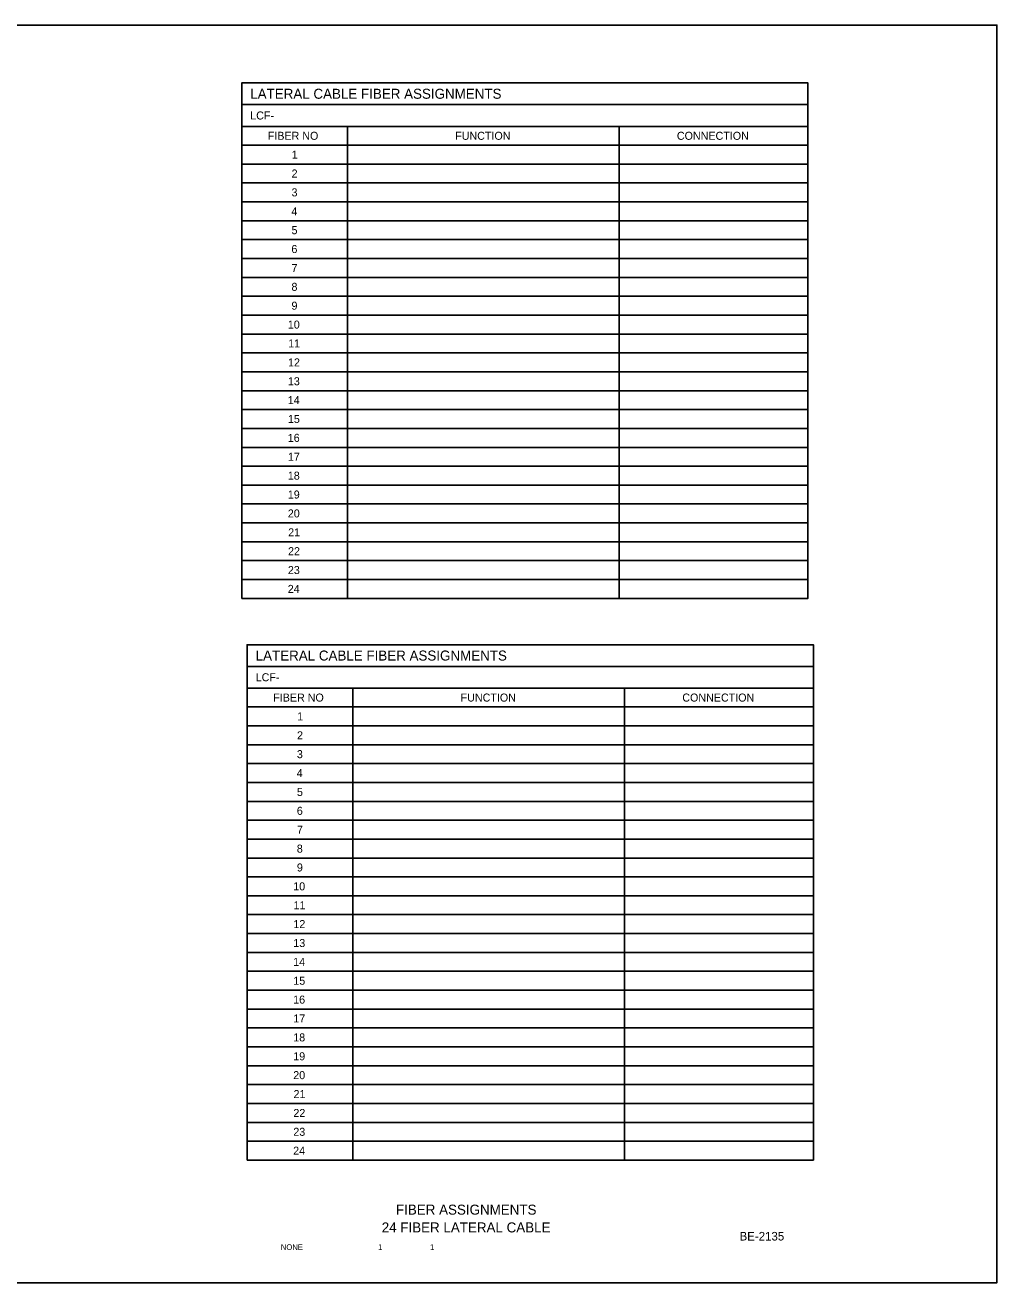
# Model space of a CAD drawing. Extents: x 2262615.86 to 2262618.69, y -3123854.81 to -3123852.98.
# Drawn here: x 2262617.276 to 2262618.693, y -3123854.81 to -3123852.976 of the extents above; entities that cross this region are included whole.
import ezdxf

# ---------------------------------------------------------------- set-up
doc = ezdxf.new("R2010")
doc.units = 0
for name, color, linetype in [('SH_General_Details', 7, 'Continuous'), ('SH_Named_Boundary', 7, 'Continuous'), ('SH_Printer_Plotting_Border', 7, 'Continuous')]:
    doc.layers.add(name, color=color, linetype=linetype)

msp = doc.modelspace()

# ---------------------------------------------------------------- linework, layer by layer
at = {"layer": 'SH_General_Details'}
for points in [[(2262617.5919, -3123853.092), (2262618.4175, -3123853.092), (2262618.4175, -3123853.0604), (2262617.5919, -3123853.0604)], [(2262617.5919, -3123853.1237), (2262618.4175, -3123853.1237), (2262618.4175, -3123853.092), (2262617.5919, -3123853.092)], [(2262617.5919, -3123853.1512), (2262617.7461, -3123853.1512), (2262617.7461, -3123853.1237), (2262617.5919, -3123853.1237)], [(2262617.7461, -3123853.1512), (2262618.1423, -3123853.1512), (2262618.1423, -3123853.1237), (2262617.7461, -3123853.1237)], [(2262618.1423, -3123853.1512), (2262618.4175, -3123853.1512), (2262618.4175, -3123853.1237), (2262618.1423, -3123853.1237)], [(2262617.5919, -3123853.1787), (2262617.7461, -3123853.1787), (2262617.7461, -3123853.1512), (2262617.5919, -3123853.1512)], [(2262617.7461, -3123853.1787), (2262618.1423, -3123853.1787), (2262618.1423, -3123853.1512), (2262617.7461, -3123853.1512)], [(2262618.1423, -3123853.1787), (2262618.4175, -3123853.1787), (2262618.4175, -3123853.1512), (2262618.1423, -3123853.1512)], [(2262617.5919, -3123853.2062), (2262617.7461, -3123853.2062), (2262617.7461, -3123853.1787), (2262617.5919, -3123853.1787)], [(2262617.7461, -3123853.2062), (2262618.1423, -3123853.2062), (2262618.1423, -3123853.1787), (2262617.7461, -3123853.1787)], [(2262618.1423, -3123853.2062), (2262618.4175, -3123853.2062), (2262618.4175, -3123853.1787), (2262618.1423, -3123853.1787)], [(2262617.5919, -3123853.2338), (2262617.7461, -3123853.2338), (2262617.7461, -3123853.2062), (2262617.5919, -3123853.2062)], [(2262617.7461, -3123853.2338), (2262618.1423, -3123853.2338), (2262618.1423, -3123853.2062), (2262617.7461, -3123853.2062)], [(2262618.1423, -3123853.2338), (2262618.4175, -3123853.2338), (2262618.4175, -3123853.2062), (2262618.1423, -3123853.2062)], [(2262617.5919, -3123853.2613), (2262617.7461, -3123853.2613), (2262617.7461, -3123853.2338), (2262617.5919, -3123853.2338)], [(2262617.7461, -3123853.2613), (2262618.1423, -3123853.2613), (2262618.1423, -3123853.2338), (2262617.7461, -3123853.2338)], [(2262618.1423, -3123853.2613), (2262618.4175, -3123853.2613), (2262618.4175, -3123853.2338), (2262618.1423, -3123853.2338)], [(2262617.5919, -3123853.2888), (2262617.7461, -3123853.2888), (2262617.7461, -3123853.2613), (2262617.5919, -3123853.2613)], [(2262617.7461, -3123853.2888), (2262618.1423, -3123853.2888), (2262618.1423, -3123853.2613), (2262617.7461, -3123853.2613)], [(2262618.1423, -3123853.2888), (2262618.4175, -3123853.2888), (2262618.4175, -3123853.2613), (2262618.1423, -3123853.2613)], [(2262617.5919, -3123853.3163), (2262617.7461, -3123853.3163), (2262617.7461, -3123853.2888), (2262617.5919, -3123853.2888)], [(2262617.7461, -3123853.3163), (2262618.1423, -3123853.3163), (2262618.1423, -3123853.2888), (2262617.7461, -3123853.2888)], [(2262618.1423, -3123853.3163), (2262618.4175, -3123853.3163), (2262618.4175, -3123853.2888), (2262618.1423, -3123853.2888)], [(2262617.5919, -3123853.3439), (2262617.7461, -3123853.3439), (2262617.7461, -3123853.3164), (2262617.5919, -3123853.3164)], [(2262617.7461, -3123853.3439), (2262618.1423, -3123853.3439), (2262618.1423, -3123853.3164), (2262617.7461, -3123853.3164)], [(2262618.1423, -3123853.3439), (2262618.4175, -3123853.3439), (2262618.4175, -3123853.3164), (2262618.1423, -3123853.3164)], [(2262617.5919, -3123853.3714), (2262617.7461, -3123853.3714), (2262617.7461, -3123853.3439), (2262617.5919, -3123853.3439)], [(2262617.7461, -3123853.3714), (2262618.1423, -3123853.3714), (2262618.1423, -3123853.3439), (2262617.7461, -3123853.3439)], [(2262618.1423, -3123853.3714), (2262618.4175, -3123853.3714), (2262618.4175, -3123853.3439), (2262618.1423, -3123853.3439)], [(2262617.5919, -3123853.3989), (2262617.7461, -3123853.3989), (2262617.7461, -3123853.3714), (2262617.5919, -3123853.3714)], [(2262617.7461, -3123853.3989), (2262618.1423, -3123853.3989), (2262618.1423, -3123853.3714), (2262617.7461, -3123853.3714)], [(2262618.1423, -3123853.3989), (2262618.4175, -3123853.3989), (2262618.4175, -3123853.3714), (2262618.1423, -3123853.3714)], [(2262617.5919, -3123853.4264), (2262617.7461, -3123853.4264), (2262617.7461, -3123853.3989), (2262617.5919, -3123853.3989)], [(2262617.7461, -3123853.4264), (2262618.1423, -3123853.4264), (2262618.1423, -3123853.3989), (2262617.7461, -3123853.3989)], [(2262618.1423, -3123853.4264), (2262618.4175, -3123853.4264), (2262618.4175, -3123853.3989), (2262618.1423, -3123853.3989)], [(2262617.5919, -3123853.454), (2262617.7461, -3123853.454), (2262617.7461, -3123853.4264), (2262617.5919, -3123853.4264)], [(2262617.7461, -3123853.454), (2262618.1423, -3123853.454), (2262618.1423, -3123853.4264), (2262617.7461, -3123853.4264)], [(2262618.1423, -3123853.454), (2262618.4175, -3123853.454), (2262618.4175, -3123853.4264), (2262618.1423, -3123853.4264)], [(2262617.5919, -3123853.4815), (2262617.7461, -3123853.4815), (2262617.7461, -3123853.454), (2262617.5919, -3123853.454)], [(2262617.7461, -3123853.4815), (2262618.1423, -3123853.4815), (2262618.1423, -3123853.454), (2262617.7461, -3123853.454)], [(2262618.1423, -3123853.4815), (2262618.4175, -3123853.4815), (2262618.4175, -3123853.454), (2262618.1423, -3123853.454)], [(2262617.5919, -3123853.509), (2262617.7461, -3123853.509), (2262617.7461, -3123853.4815), (2262617.5919, -3123853.4815)], [(2262617.7461, -3123853.509), (2262618.1423, -3123853.509), (2262618.1423, -3123853.4815), (2262617.7461, -3123853.4815)], [(2262618.1423, -3123853.509), (2262618.4175, -3123853.509), (2262618.4175, -3123853.4815), (2262618.1423, -3123853.4815)], [(2262617.5919, -3123853.5365), (2262617.7461, -3123853.5365), (2262617.7461, -3123853.509), (2262617.5919, -3123853.509)], [(2262617.7461, -3123853.5365), (2262618.1423, -3123853.5365), (2262618.1423, -3123853.509), (2262617.7461, -3123853.509)], [(2262618.1423, -3123853.5365), (2262618.4175, -3123853.5365), (2262618.4175, -3123853.509), (2262618.1423, -3123853.509)], [(2262617.5919, -3123853.5641), (2262617.7461, -3123853.5641), (2262617.7461, -3123853.5365), (2262617.5919, -3123853.5365)], [(2262617.7461, -3123853.5641), (2262618.1423, -3123853.5641), (2262618.1423, -3123853.5365), (2262617.7461, -3123853.5365)], [(2262618.1423, -3123853.5641), (2262618.4175, -3123853.5641), (2262618.4175, -3123853.5365), (2262618.1423, -3123853.5365)], [(2262617.5919, -3123853.5916), (2262617.7461, -3123853.5916), (2262617.7461, -3123853.5641), (2262617.5919, -3123853.5641)], [(2262617.7461, -3123853.5916), (2262618.1423, -3123853.5916), (2262618.1423, -3123853.5641), (2262617.7461, -3123853.5641)], [(2262618.1423, -3123853.5916), (2262618.4175, -3123853.5916), (2262618.4175, -3123853.5641), (2262618.1423, -3123853.5641)], [(2262617.5919, -3123853.6191), (2262617.7461, -3123853.6191), (2262617.7461, -3123853.5916), (2262617.5919, -3123853.5916)], [(2262617.7461, -3123853.6191), (2262618.1423, -3123853.6191), (2262618.1423, -3123853.5916), (2262617.7461, -3123853.5916)], [(2262618.1423, -3123853.6191), (2262618.4175, -3123853.6191), (2262618.4175, -3123853.5916), (2262618.1423, -3123853.5916)], [(2262617.5919, -3123853.6466), (2262617.7461, -3123853.6466), (2262617.7461, -3123853.6191), (2262617.5919, -3123853.6191)], [(2262617.7461, -3123853.6466), (2262618.1423, -3123853.6466), (2262618.1423, -3123853.6191), (2262617.7461, -3123853.6191)], [(2262618.1423, -3123853.6466), (2262618.4175, -3123853.6466), (2262618.4175, -3123853.6191), (2262618.1423, -3123853.6191)], [(2262617.5919, -3123853.6742), (2262617.7461, -3123853.6742), (2262617.7461, -3123853.6467), (2262617.5919, -3123853.6467)], [(2262617.7461, -3123853.6742), (2262618.1423, -3123853.6742), (2262618.1423, -3123853.6467), (2262617.7461, -3123853.6467)], [(2262618.1423, -3123853.6742), (2262618.4175, -3123853.6742), (2262618.4175, -3123853.6467), (2262618.1423, -3123853.6467)], [(2262617.5919, -3123853.7017), (2262617.7461, -3123853.7017), (2262617.7461, -3123853.6742), (2262617.5919, -3123853.6742)], [(2262617.7461, -3123853.7017), (2262618.1423, -3123853.7017), (2262618.1423, -3123853.6742), (2262617.7461, -3123853.6742)], [(2262618.1423, -3123853.7017), (2262618.4175, -3123853.7017), (2262618.4175, -3123853.6742), (2262618.1423, -3123853.6742)], [(2262617.5919, -3123853.7292), (2262617.7461, -3123853.7292), (2262617.7461, -3123853.7017), (2262617.5919, -3123853.7017)], [(2262617.7461, -3123853.7292), (2262618.1423, -3123853.7292), (2262618.1423, -3123853.7017), (2262617.7461, -3123853.7017)], [(2262618.1423, -3123853.7292), (2262618.4175, -3123853.7292), (2262618.4175, -3123853.7017), (2262618.1423, -3123853.7017)], [(2262617.5919, -3123853.7567), (2262617.7461, -3123853.7567), (2262617.7461, -3123853.7292), (2262617.5919, -3123853.7292)], [(2262617.7461, -3123853.7567), (2262618.1423, -3123853.7567), (2262618.1423, -3123853.7292), (2262617.7461, -3123853.7292)], [(2262618.1423, -3123853.7567), (2262618.4175, -3123853.7567), (2262618.4175, -3123853.7292), (2262618.1423, -3123853.7292)], [(2262617.5919, -3123853.7843), (2262617.7461, -3123853.7843), (2262617.7461, -3123853.7567), (2262617.5919, -3123853.7567)], [(2262617.7461, -3123853.7843), (2262618.1423, -3123853.7843), (2262618.1423, -3123853.7567), (2262617.7461, -3123853.7567)], [(2262618.1423, -3123853.7843), (2262618.4175, -3123853.7843), (2262618.4175, -3123853.7567), (2262618.1423, -3123853.7567)], [(2262617.5919, -3123853.8118), (2262617.7461, -3123853.8118), (2262617.7461, -3123853.7843), (2262617.5919, -3123853.7843)], [(2262617.7461, -3123853.8118), (2262618.1423, -3123853.8118), (2262618.1423, -3123853.7843), (2262617.7461, -3123853.7843)], [(2262618.1423, -3123853.8118), (2262618.4175, -3123853.8118), (2262618.4175, -3123853.7843), (2262618.1423, -3123853.7843)], [(2262617.5998, -3123853.9109), (2262618.4254, -3123853.9109), (2262618.4254, -3123853.8793), (2262617.5998, -3123853.8793)], [(2262617.5998, -3123853.9426), (2262618.4254, -3123853.9426), (2262618.4254, -3123853.9109), (2262617.5998, -3123853.9109)], [(2262617.5998, -3123853.9701), (2262617.7539, -3123853.9701), (2262617.7539, -3123853.9426), (2262617.5998, -3123853.9426)], [(2262617.7539, -3123853.9701), (2262618.1502, -3123853.9701), (2262618.1502, -3123853.9426), (2262617.7539, -3123853.9426)], [(2262618.1502, -3123853.9701), (2262618.4254, -3123853.9701), (2262618.4254, -3123853.9426), (2262618.1502, -3123853.9426)], [(2262617.5998, -3123853.9976), (2262617.7539, -3123853.9976), (2262617.7539, -3123853.9701), (2262617.5998, -3123853.9701)], [(2262617.7539, -3123853.9976), (2262618.1502, -3123853.9976), (2262618.1502, -3123853.9701), (2262617.7539, -3123853.9701)], [(2262618.1502, -3123853.9976), (2262618.4254, -3123853.9976), (2262618.4254, -3123853.9701), (2262618.1502, -3123853.9701)], [(2262617.5998, -3123854.0251), (2262617.7539, -3123854.0251), (2262617.7539, -3123853.9976), (2262617.5998, -3123853.9976)], [(2262617.7539, -3123854.0251), (2262618.1502, -3123854.0251), (2262618.1502, -3123853.9976), (2262617.7539, -3123853.9976)], [(2262618.1502, -3123854.0251), (2262618.4254, -3123854.0251), (2262618.4254, -3123853.9976), (2262618.1502, -3123853.9976)], [(2262617.5998, -3123854.0526), (2262617.7539, -3123854.0526), (2262617.7539, -3123854.0251), (2262617.5998, -3123854.0251)], [(2262617.7539, -3123854.0526), (2262618.1502, -3123854.0526), (2262618.1502, -3123854.0251), (2262617.7539, -3123854.0251)], [(2262618.1502, -3123854.0526), (2262618.4254, -3123854.0526), (2262618.4254, -3123854.0251), (2262618.1502, -3123854.0251)], [(2262617.5998, -3123854.0802), (2262617.7539, -3123854.0802), (2262617.7539, -3123854.0526), (2262617.5998, -3123854.0526)], [(2262617.7539, -3123854.0802), (2262618.1502, -3123854.0802), (2262618.1502, -3123854.0526), (2262617.7539, -3123854.0526)], [(2262618.1502, -3123854.0802), (2262618.4254, -3123854.0802), (2262618.4254, -3123854.0526), (2262618.1502, -3123854.0526)], [(2262617.5998, -3123854.1077), (2262617.7539, -3123854.1077), (2262617.7539, -3123854.0802), (2262617.5998, -3123854.0802)], [(2262617.7539, -3123854.1077), (2262618.1502, -3123854.1077), (2262618.1502, -3123854.0802), (2262617.7539, -3123854.0802)], [(2262618.1502, -3123854.1077), (2262618.4254, -3123854.1077), (2262618.4254, -3123854.0802), (2262618.1502, -3123854.0802)], [(2262617.5998, -3123854.1352), (2262617.7539, -3123854.1352), (2262617.7539, -3123854.1077), (2262617.5998, -3123854.1077)], [(2262617.7539, -3123854.1352), (2262618.1502, -3123854.1352), (2262618.1502, -3123854.1077), (2262617.7539, -3123854.1077)], [(2262618.1502, -3123854.1352), (2262618.4254, -3123854.1352), (2262618.4254, -3123854.1077), (2262618.1502, -3123854.1077)], [(2262617.5998, -3123854.1628), (2262617.7539, -3123854.1628), (2262617.7539, -3123854.1352), (2262617.5998, -3123854.1352)], [(2262617.7539, -3123854.1628), (2262618.1502, -3123854.1628), (2262618.1502, -3123854.1352), (2262617.7539, -3123854.1352)], [(2262618.1502, -3123854.1628), (2262618.4254, -3123854.1628), (2262618.4254, -3123854.1352), (2262618.1502, -3123854.1352)], [(2262617.5998, -3123854.1903), (2262617.7539, -3123854.1903), (2262617.7539, -3123854.1628), (2262617.5998, -3123854.1628)], [(2262617.7539, -3123854.1903), (2262618.1502, -3123854.1903), (2262618.1502, -3123854.1628), (2262617.7539, -3123854.1628)], [(2262618.1502, -3123854.1903), (2262618.4254, -3123854.1903), (2262618.4254, -3123854.1628), (2262618.1502, -3123854.1628)], [(2262617.5998, -3123854.2178), (2262617.7539, -3123854.2178), (2262617.7539, -3123854.1903), (2262617.5998, -3123854.1903)], [(2262617.7539, -3123854.2178), (2262618.1502, -3123854.2178), (2262618.1502, -3123854.1903), (2262617.7539, -3123854.1903)], [(2262618.1502, -3123854.2178), (2262618.4254, -3123854.2178), (2262618.4254, -3123854.1903), (2262618.1502, -3123854.1903)], [(2262617.5998, -3123854.2453), (2262617.7539, -3123854.2453), (2262617.7539, -3123854.2178), (2262617.5998, -3123854.2178)], [(2262617.7539, -3123854.2453), (2262618.1502, -3123854.2453), (2262618.1502, -3123854.2178), (2262617.7539, -3123854.2178)], [(2262618.1502, -3123854.2453), (2262618.4254, -3123854.2453), (2262618.4254, -3123854.2178), (2262618.1502, -3123854.2178)], [(2262617.5998, -3123854.2728), (2262617.7539, -3123854.2728), (2262617.7539, -3123854.2453), (2262617.5998, -3123854.2453)], [(2262617.7539, -3123854.2728), (2262618.1502, -3123854.2728), (2262618.1502, -3123854.2453), (2262617.7539, -3123854.2453)], [(2262618.1502, -3123854.2728), (2262618.4254, -3123854.2728), (2262618.4254, -3123854.2453), (2262618.1502, -3123854.2453)], [(2262617.5998, -3123854.3004), (2262617.7539, -3123854.3004), (2262617.7539, -3123854.2728), (2262617.5998, -3123854.2728)], [(2262617.7539, -3123854.3004), (2262618.1502, -3123854.3004), (2262618.1502, -3123854.2728), (2262617.7539, -3123854.2728)], [(2262618.1502, -3123854.3004), (2262618.4254, -3123854.3004), (2262618.4254, -3123854.2728), (2262618.1502, -3123854.2728)], [(2262617.5998, -3123854.3279), (2262617.7539, -3123854.3279), (2262617.7539, -3123854.3004), (2262617.5998, -3123854.3004)], [(2262617.7539, -3123854.3279), (2262618.1502, -3123854.3279), (2262618.1502, -3123854.3004), (2262617.7539, -3123854.3004)], [(2262618.1502, -3123854.3279), (2262618.4254, -3123854.3279), (2262618.4254, -3123854.3004), (2262618.1502, -3123854.3004)], [(2262617.5998, -3123854.3554), (2262617.7539, -3123854.3554), (2262617.7539, -3123854.3279), (2262617.5998, -3123854.3279)], [(2262617.7539, -3123854.3554), (2262618.1502, -3123854.3554), (2262618.1502, -3123854.3279), (2262617.7539, -3123854.3279)], [(2262618.1502, -3123854.3554), (2262618.4254, -3123854.3554), (2262618.4254, -3123854.3279), (2262618.1502, -3123854.3279)], [(2262617.5998, -3123854.3829), (2262617.7539, -3123854.3829), (2262617.7539, -3123854.3554), (2262617.5998, -3123854.3554)], [(2262617.7539, -3123854.3829), (2262618.1502, -3123854.3829), (2262618.1502, -3123854.3554), (2262617.7539, -3123854.3554)], [(2262618.1502, -3123854.3829), (2262618.4254, -3123854.3829), (2262618.4254, -3123854.3554), (2262618.1502, -3123854.3554)], [(2262617.5998, -3123854.4104), (2262617.7539, -3123854.4104), (2262617.7539, -3123854.3829), (2262617.5998, -3123854.3829)], [(2262617.7539, -3123854.4104), (2262618.1502, -3123854.4104), (2262618.1502, -3123854.3829), (2262617.7539, -3123854.3829)], [(2262618.1502, -3123854.4104), (2262618.4254, -3123854.4104), (2262618.4254, -3123854.3829), (2262618.1502, -3123854.3829)], [(2262617.5998, -3123854.438), (2262617.7539, -3123854.438), (2262617.7539, -3123854.4104), (2262617.5998, -3123854.4104)], [(2262617.7539, -3123854.438), (2262618.1502, -3123854.438), (2262618.1502, -3123854.4104), (2262617.7539, -3123854.4104)], [(2262618.1502, -3123854.438), (2262618.4254, -3123854.438), (2262618.4254, -3123854.4104), (2262618.1502, -3123854.4104)], [(2262617.5998, -3123854.4655), (2262617.7539, -3123854.4655), (2262617.7539, -3123854.438), (2262617.5998, -3123854.438)], [(2262617.7539, -3123854.4655), (2262618.1502, -3123854.4655), (2262618.1502, -3123854.438), (2262617.7539, -3123854.438)], [(2262618.1502, -3123854.4655), (2262618.4254, -3123854.4655), (2262618.4254, -3123854.438), (2262618.1502, -3123854.438)], [(2262617.5998, -3123854.493), (2262617.7539, -3123854.493), (2262617.7539, -3123854.4655), (2262617.5998, -3123854.4655)], [(2262617.7539, -3123854.493), (2262618.1502, -3123854.493), (2262618.1502, -3123854.4655), (2262617.7539, -3123854.4655)], [(2262618.1502, -3123854.493), (2262618.4254, -3123854.493), (2262618.4254, -3123854.4655), (2262618.1502, -3123854.4655)], [(2262617.5998, -3123854.5206), (2262617.7539, -3123854.5206), (2262617.7539, -3123854.493), (2262617.5998, -3123854.493)], [(2262617.7539, -3123854.5206), (2262618.1502, -3123854.5206), (2262618.1502, -3123854.493), (2262617.7539, -3123854.493)], [(2262618.1502, -3123854.5206), (2262618.4254, -3123854.5206), (2262618.4254, -3123854.493), (2262618.1502, -3123854.493)], [(2262617.5998, -3123854.5481), (2262617.7539, -3123854.5481), (2262617.7539, -3123854.5206), (2262617.5998, -3123854.5206)], [(2262617.7539, -3123854.5481), (2262618.1502, -3123854.5481), (2262618.1502, -3123854.5206), (2262617.7539, -3123854.5206)], [(2262618.1502, -3123854.5481), (2262618.4254, -3123854.5481), (2262618.4254, -3123854.5206), (2262618.1502, -3123854.5206)], [(2262617.5998, -3123854.5756), (2262617.7539, -3123854.5756), (2262617.7539, -3123854.5481), (2262617.5998, -3123854.5481)], [(2262617.7539, -3123854.5756), (2262618.1502, -3123854.5756), (2262618.1502, -3123854.5481), (2262617.7539, -3123854.5481)], [(2262618.1502, -3123854.5756), (2262618.4254, -3123854.5756), (2262618.4254, -3123854.5481), (2262618.1502, -3123854.5481)], [(2262617.5998, -3123854.6031), (2262617.7539, -3123854.6031), (2262617.7539, -3123854.5756), (2262617.5998, -3123854.5756)], [(2262617.7539, -3123854.6031), (2262618.1502, -3123854.6031), (2262618.1502, -3123854.5756), (2262617.7539, -3123854.5756)], [(2262618.1502, -3123854.6031), (2262618.4254, -3123854.6031), (2262618.4254, -3123854.5756), (2262618.1502, -3123854.5756)], [(2262617.5998, -3123854.6306), (2262617.7539, -3123854.6306), (2262617.7539, -3123854.6031), (2262617.5998, -3123854.6031)], [(2262617.7539, -3123854.6306), (2262618.1502, -3123854.6306), (2262618.1502, -3123854.6031), (2262617.7539, -3123854.6031)], [(2262618.1502, -3123854.6306), (2262618.4254, -3123854.6306), (2262618.4254, -3123854.6031), (2262618.1502, -3123854.6031)]]:
    msp.add_lwpolyline(points, close=True, dxfattribs=at)
at = {"layer": 'SH_Named_Boundary'}
msp.add_lwpolyline([(2262615.8596, -3123854.8095), (2262618.6929, -3123854.8095), (2262618.6929, -3123852.9762), (2262615.8596, -3123852.9762)], close=True, dxfattribs=at)
at = {"layer": 'SH_Printer_Plotting_Border'}
msp.add_lwpolyline([(2262615.8596, -3123852.9762), (2262618.6929, -3123852.9762), (2262618.6929, -3123854.8095), (2262615.8596, -3123854.8095)], close=True, dxfattribs=at)

# ---------------------------------------------------------------- texts
at = {"layer": 'SH_General_Details'}
for s, height, p in [('LATERAL CABLE FIBER ASSIGNMENTS', 0.014583, (2262617.6044, -3123853.0835)), ('LCF-', 0.01167, (2262617.6044, -3123853.1137)), ('FIBER NO', 0.01167, (2262617.63, -3123853.1433)), ('FUNCTION', 0.01167, (2262617.9032, -3123853.1433)), ('CONNECTION', 0.01167, (2262618.2264, -3123853.1433)), ('1', 0.0117, (2262617.6649, -3123853.1708)), ('2', 0.0117, (2262617.6647, -3123853.1983)), ('3', 0.0117, (2262617.6646, -3123853.2258)), ('4', 0.0117, (2262617.6644, -3123853.2534)), ('5', 0.0117, (2262617.6646, -3123853.2809)), ('6', 0.0117, (2262617.6644, -3123853.3084)), ('7', 0.0117, (2262617.6646, -3123853.336)), ('8', 0.0117, (2262617.6645, -3123853.3635)), ('9', 0.0117, (2262617.6645, -3123853.391)), ('10', 0.01167, (2262617.6592, -3123853.4185)), ('11', 0.01167, (2262617.6597, -3123853.446)), ('12', 0.01167, (2262617.6595, -3123853.4736)), ('13', 0.01167, (2262617.6593, -3123853.5011)), ('14', 0.01167, (2262617.6591, -3123853.5286)), ('15', 0.01167, (2262617.6593, -3123853.5561)), ('16', 0.01167, (2262617.6591, -3123853.5836)), ('17', 0.01167, (2262617.6593, -3123853.6112)), ('18', 0.01167, (2262617.6592, -3123853.6387)), ('19', 0.01167, (2262617.6592, -3123853.6662)), ('20', 0.01167, (2262617.6592, -3123853.6938)), ('21', 0.01167, (2262617.6597, -3123853.7213)), ('22', 0.01167, (2262617.6595, -3123853.7488)), ('23', 0.01167, (2262617.6593, -3123853.7763)), ('24', 0.01167, (2262617.6591, -3123853.8038)), ('LATERAL CABLE FIBER ASSIGNMENTS', 0.014583, (2262617.6123, -3123853.9024)), ('LCF-', 0.01167, (2262617.6123, -3123853.9326)), ('FIBER NO', 0.01167, (2262617.6379, -3123853.9622)), ('FUNCTION', 0.01167, (2262617.9111, -3123853.9622)), ('CONNECTION', 0.01167, (2262618.2343, -3123853.9622)), ('1', 0.0117, (2262617.6728, -3123853.9897)), ('2', 0.0117, (2262617.6726, -3123854.0172)), ('3', 0.0117, (2262617.6724, -3123854.0447)), ('4', 0.0117, (2262617.6722, -3123854.0722)), ('5', 0.0117, (2262617.6725, -3123854.0998)), ('6', 0.0117, (2262617.6723, -3123854.1273)), ('7', 0.0117, (2262617.6725, -3123854.1548)), ('8', 0.0117, (2262617.6723, -3123854.1824)), ('9', 0.0117, (2262617.6724, -3123854.2099)), ('10', 0.01167, (2262617.6671, -3123854.2374)), ('11', 0.01167, (2262617.6675, -3123854.2649)), ('12', 0.01167, (2262617.6673, -3123854.2924)), ('13', 0.01167, (2262617.6672, -3123854.32)), ('14', 0.01167, (2262617.667, -3123854.3475)), ('15', 0.01167, (2262617.6672, -3123854.375)), ('16', 0.01167, (2262617.667, -3123854.4025)), ('17', 0.01167, (2262617.6672, -3123854.43)), ('18', 0.01167, (2262617.6671, -3123854.4576)), ('19', 0.01167, (2262617.6671, -3123854.4851)), ('20', 0.01167, (2262617.6671, -3123854.5126)), ('21', 0.01167, (2262617.6675, -3123854.5402)), ('22', 0.01167, (2262617.6673, -3123854.5677)), ('23', 0.01167, (2262617.6672, -3123854.5952)), ('24', 0.01167, (2262617.667, -3123854.6227)), ('FIBER ASSIGNMENTS', 0.014583, (2262617.8169, -3123854.7101)), ('24 FIBER LATERAL CABLE', 0.014583, (2262617.7961, -3123854.736)), ('BE-2135', 0.0125, (2262618.3178, -3123854.7478)), ('NONE', 0.00833, (2262617.649, -3123854.7616)), (' 1', 0.00833, (2262617.7878, -3123854.7616)), ('1', 0.00833, (2262617.8665, -3123854.7616))]:
    msp.add_text(s, height=height, dxfattribs=at).set_placement(p)

doc.saveas('drawing.dxf')
